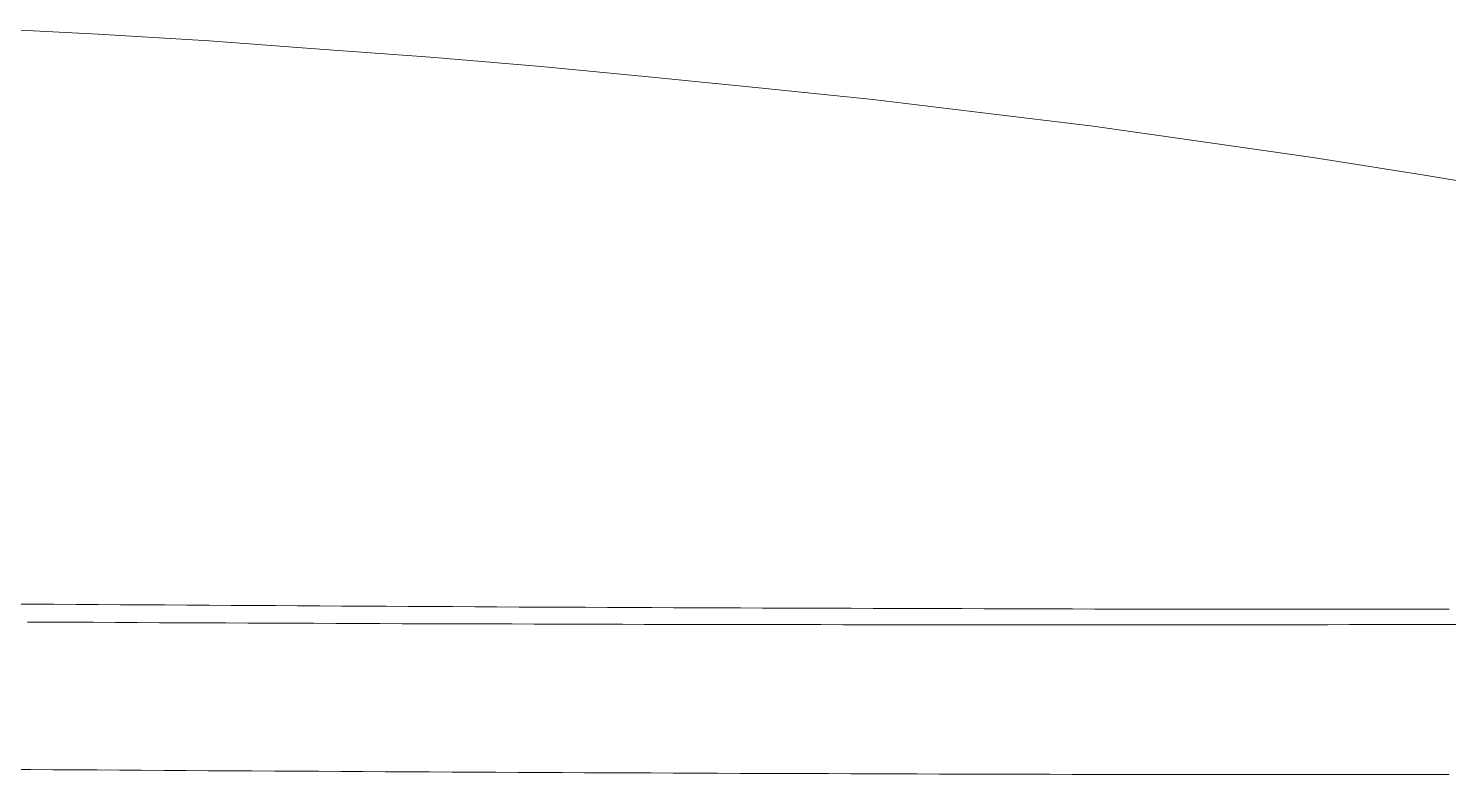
# Model space of a CAD drawing. Extents: x -5208 to -4788, y -2139 to -1842.
# Drawn here: x -4991.42 to -4968.24, y -1942.41 to -1930.23 of the extents above; entities that cross this region are included whole.
import ezdxf

# ---------------------------------------------------------------- set-up
doc = ezdxf.new("R2010")
doc.units = 0
doc.header["$LTSCALE"] = 7
doc.layers.add('Trimetric', color=7, linetype='CONTINUOUS')

msp = doc.modelspace()

# ---------------------------------------------------------------- linework, layer by layer
at = {"layer": 'Trimetric', "color": 0, "linetype": 'Continuous', "lineweight": 18}
for points in [[(-4992.084, -1930.232), (-4990.275, -1930.326), (-4988.466, -1930.436), (-4986.659, -1930.57), (-4984.852, -1930.703), (-4983.046, -1930.852), (-4981.242, -1931.029), (-4979.439, -1931.206), (-4977.636, -1931.393), (-4975.838, -1931.612), (-4974.039, -1931.83), (-4972.244, -1932.084), (-4970.451, -1932.341), (-4968.66, -1932.621), (-4966.873, -1932.919)], [(-4991.721, -1939.628), (-4991.36, -1939.631), (-4990.998, -1939.633), (-4990.637, -1939.635), (-4990.275, -1939.637), (-4989.914, -1939.64), (-4989.553, -1939.642), (-4989.191, -1939.644), (-4988.83, -1939.647), (-4988.468, -1939.649), (-4988.107, -1939.651), (-4987.745, -1939.653), (-4987.384, -1939.655), (-4987.023, -1939.657), (-4986.661, -1939.659), (-4986.3, -1939.661), (-4985.938, -1939.663), (-4985.577, -1939.665), (-4985.216, -1939.667), (-4984.854, -1939.669), (-4984.493, -1939.671), (-4984.131, -1939.673), (-4983.77, -1939.675), (-4983.408, -1939.677), (-4983.047, -1939.678), (-4982.686, -1939.68), (-4982.324, -1939.682), (-4981.963, -1939.683), (-4981.601, -1939.685), (-4981.24, -1939.686), (-4980.879, -1939.688), (-4980.517, -1939.689), (-4980.156, -1939.691), (-4979.794, -1939.692), (-4979.433, -1939.694), (-4979.071, -1939.695), (-4978.71, -1939.696), (-4978.349, -1939.697), (-4977.987, -1939.698), (-4977.626, -1939.7), (-4977.264, -1939.701), (-4976.903, -1939.702), (-4976.542, -1939.703), (-4976.18, -1939.704), (-4975.819, -1939.705), (-4975.457, -1939.706), (-4975.096, -1939.707), (-4974.734, -1939.708), (-4974.373, -1939.709), (-4974.012, -1939.71), (-4973.65, -1939.711), (-4973.289, -1939.711), (-4972.927, -1939.712), (-4972.566, -1939.712), (-4972.205, -1939.712), (-4971.843, -1939.713), (-4971.482, -1939.713), (-4971.12, -1939.713), (-4970.759, -1939.713), (-4970.397, -1939.712), (-4970.036, -1939.712), (-4969.675, -1939.712), (-4969.313, -1939.711), (-4968.952, -1939.711), (-4968.59, -1939.711), (-4968.229, -1939.711)], [(-4991.433, -1939.922), (-4991.074, -1939.924), (-4990.714, -1939.926), (-4990.354, -1939.927), (-4989.995, -1939.929), (-4989.635, -1939.931), (-4989.275, -1939.933), (-4988.915, -1939.934), (-4988.556, -1939.936), (-4988.196, -1939.937), (-4987.836, -1939.939), (-4987.477, -1939.94), (-4987.117, -1939.942), (-4986.757, -1939.943), (-4986.397, -1939.945), (-4986.038, -1939.946), (-4985.678, -1939.947), (-4985.318, -1939.949), (-4984.959, -1939.95), (-4984.599, -1939.951), (-4984.239, -1939.952), (-4983.879, -1939.953), (-4983.52, -1939.954), (-4983.16, -1939.955), (-4982.8, -1939.956), (-4982.441, -1939.957), (-4982.081, -1939.958), (-4981.721, -1939.959), (-4981.361, -1939.96), (-4981.002, -1939.961), (-4980.642, -1939.961), (-4980.282, -1939.962), (-4979.923, -1939.963), (-4979.563, -1939.963), (-4979.203, -1939.964), (-4978.843, -1939.965), (-4978.484, -1939.965), (-4978.124, -1939.966), (-4977.764, -1939.966), (-4977.405, -1939.967), (-4977.045, -1939.968), (-4976.685, -1939.968), (-4976.325, -1939.969), (-4975.966, -1939.969), (-4975.606, -1939.969), (-4975.246, -1939.97), (-4974.887, -1939.97), (-4974.527, -1939.97), (-4974.167, -1939.97), (-4973.807, -1939.97), (-4973.448, -1939.97), (-4973.088, -1939.97), (-4972.728, -1939.97), (-4972.369, -1939.969), (-4972.009, -1939.969), (-4971.649, -1939.968), (-4971.289, -1939.968), (-4970.93, -1939.967), (-4970.57, -1939.966), (-4970.21, -1939.966), (-4969.851, -1939.965), (-4969.491, -1939.964), (-4969.131, -1939.964), (-4968.771, -1939.963), (-4968.412, -1939.962), (-4968.052, -1939.962)], [(-4991.738, -1942.328), (-4991.377, -1942.33), (-4991.015, -1942.333), (-4990.654, -1942.335), (-4990.293, -1942.337), (-4989.931, -1942.34), (-4989.57, -1942.342), (-4989.208, -1942.344), (-4988.847, -1942.347), (-4988.484, -1942.349), (-4988.123, -1942.351), (-4987.761, -1942.353), (-4987.4, -1942.355), (-4987.038, -1942.357), (-4986.677, -1942.359), (-4986.315, -1942.361), (-4985.953, -1942.363), (-4985.591, -1942.365), (-4985.23, -1942.367), (-4984.869, -1942.369), (-4984.507, -1942.371), (-4984.146, -1942.373), (-4983.784, -1942.375), (-4983.422, -1942.377), (-4983.06, -1942.378), (-4982.698, -1942.38), (-4982.337, -1942.382), (-4981.974, -1942.383), (-4981.612, -1942.385), (-4981.251, -1942.386), (-4980.89, -1942.388), (-4980.528, -1942.389), (-4980.167, -1942.391), (-4979.805, -1942.392), (-4979.443, -1942.394), (-4979.081, -1942.395), (-4978.719, -1942.396), (-4978.358, -1942.397), (-4977.996, -1942.398), (-4977.635, -1942.4), (-4977.274, -1942.401), (-4976.912, -1942.402), (-4976.55, -1942.403), (-4976.188, -1942.404), (-4975.827, -1942.405), (-4975.465, -1942.406), (-4975.103, -1942.407), (-4974.742, -1942.408), (-4974.379, -1942.409), (-4974.017, -1942.41), (-4973.655, -1942.411), (-4973.294, -1942.411), (-4972.931, -1942.412), (-4972.569, -1942.412), (-4972.206, -1942.412), (-4971.844, -1942.413), (-4971.481, -1942.413), (-4971.12, -1942.413), (-4970.759, -1942.413), (-4970.395, -1942.412), (-4970.034, -1942.412), (-4969.672, -1942.412), (-4969.312, -1942.411), (-4968.951, -1942.411), (-4968.59, -1942.411), (-4968.228, -1942.411)]]:
    msp.add_lwpolyline(points, dxfattribs=at)

doc.saveas('drawing.dxf')
